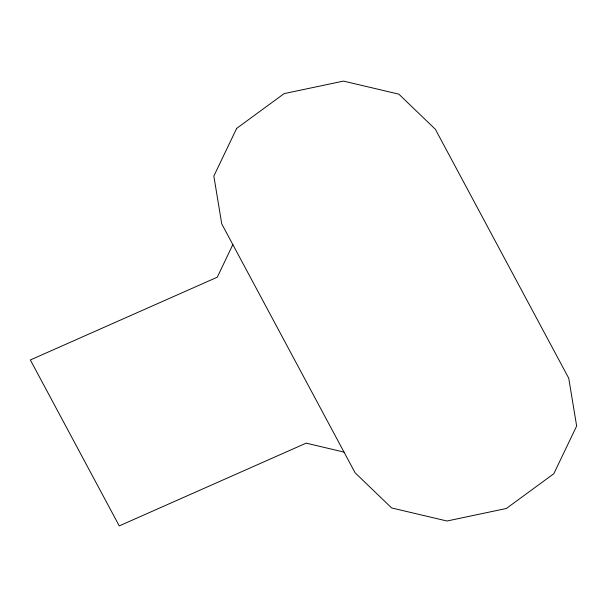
<?xml version="1.0" encoding="UTF-8"?>
<svg xmlns="http://www.w3.org/2000/svg" width="607" height="607" viewBox="0 0 607 607"><rect width="100%" height="100%" fill="white"/><g stroke="black" fill="none" stroke-linecap="round" stroke-linejoin="round"><path stroke-width="0.91" d="M232.845 244.591L217.276 277.202L30.35 359.966L119.253 525.905L306.178 443.14L344.017 452.101M236.662 128.388L213.839 176.068L221.752 223.892L355.11 472.8L391.644 507.953L447.01 521.011L506.375 508.476L553.827 473.718L576.65 426.038L568.736 378.214L435.378 129.299L398.845 94.153L343.479 81.095L284.114 93.622L236.662 128.388"/></g></svg>
